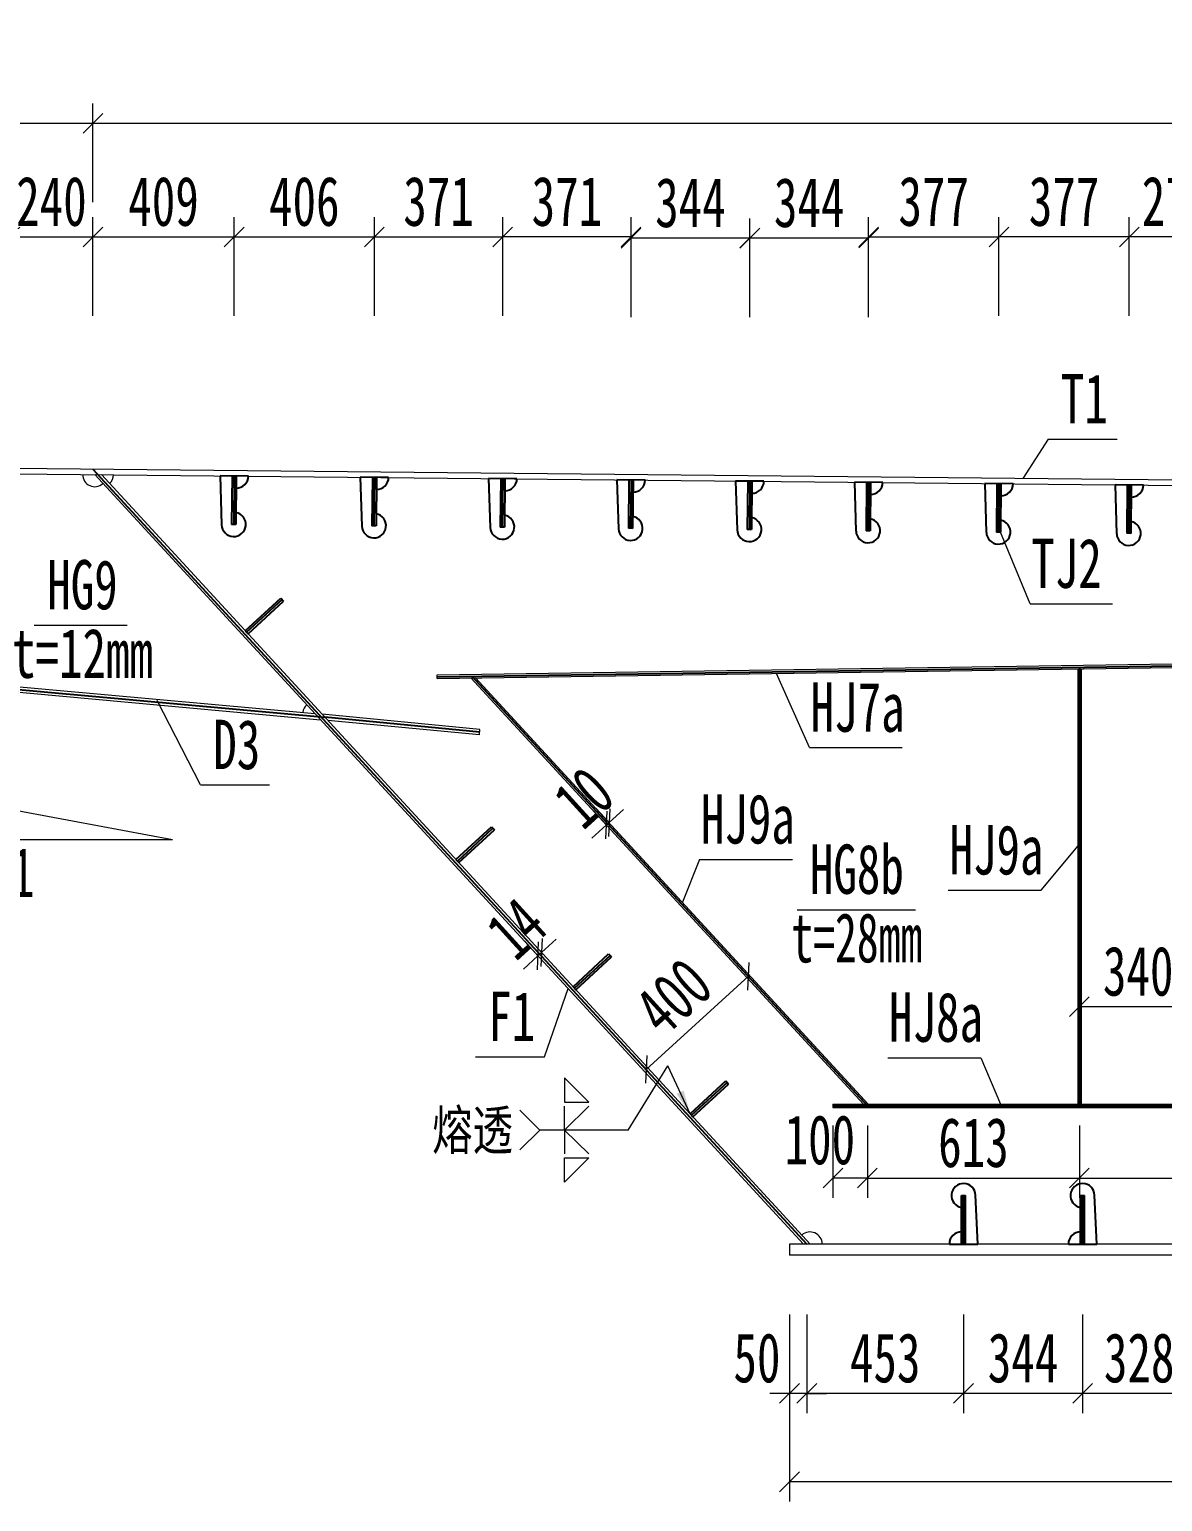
# Model space of a CAD drawing. Header units: millimetres. Extents: x 44597 to 300567, y -113054 to 73044.
# Drawn here: x 164766 to 168044, y -68275 to -64016 of the extents above; entities that cross this region are included whole.
import ezdxf
from ezdxf.enums import TextEntityAlignment as Align

# ---------------------------------------------------------------- set-up
doc = ezdxf.new("R2010")
doc.units = ezdxf.units.MM
doc.layers.get('Defpoints').update_dxf_attribs({"color": 8})
for name, color, linetype, lineweight in [('Dim', 4, 'Continuous', 15), ('文字', 7, 'Continuous', 15), ('细实线', 4, 'Continuous', 15), ('钢板粗线', 1, 'Continuous', 25), ('钢板细线', 6, 'Continuous', 15)]:
    doc.layers.add(name, color=color, linetype=linetype, lineweight=lineweight)
doc.layers.add('Text', color=4, linetype='Continuous')
doc.styles.add('111', font='', dxfattribs={"width": 0.7})
doc.styles.add('BM_Dim', font='', dxfattribs={"width": 0.85})
doc.styles.add('SMEDI', font='', dxfattribs={"width": 0.75})
doc.styles.get("Standard").update_dxf_attribs({"font": ''})
doc.styles.get('111').set_extended_font_data('仿宋_GB2312')
doc.styles.get('BM_Dim').set_extended_font_data('仿宋_GB2312')
doc.styles.get('SMEDI').set_extended_font_data('仿宋_GB2312')
doc.styles.get('Standard').set_extended_font_data('仿宋_GB2312')
doc.dimstyles.new('200', dxfattribs={"dimscale": 0, "dimtxt": 2.5, "dimasz": 1, "dimexe": 1, "dimexo": 1, "dimgap": 0.6, "dimtad": 1, "dimdec": 0, "dimdsep": 46, "dimtxsty": '111', "dimblk": 'OBLIQUE', "dimcen": 0, "dimclrd": 4, "dimclre": 4, "dimclrt": 4, "dimadec": 1, "dimazin": 2, "dimtfac": 1, "dimtdec": 0, "dimtix": 1, "dimtmove": 2, "dimatfit": 3, "dimfxl": 4, "dimfxlon": 1, "dimtolj": 1, "dimlwd": -1, "dimlwe": -1, "dimarcsym": 0})
doc.dimstyles.new('MSteel_1.0_1.0', dxfattribs={"dimtxt": 3, "dimasz": 1.2, "dimexe": 1, "dimexo": 1, "dimgap": 1, "dimtad": 3, "dimtoh": 1, "dimdec": 0, "dimzin": 0, "dimdsep": 46, "dimtxsty": 'Standard', "dimblk": 'ARCHTICK', "dimcen": 0.09, "dimclrd": 3, "dimclre": 3, "dimadec": 0, "dimazin": 0, "dimtfac": 1, "dimtdec": 4, "dimtofl": 0, "dimtmove": 0, "dimatfit": 3, "dimfxl": 1, "dimtolj": 1, "dimtzin": 0, "dimarcsym": 0})

# ---------------------------------------------------------------- blocks, each defined once
blk = doc.blocks.new('_Oblique')
at = {"color": 0, "linetype": 'ByBlock', "lineweight": -2}
blk.add_line((-0.5, -0.5), (0.5, 0.5), dxfattribs=at)
blk = doc.blocks.new('*D2554')
at = {"layer": 'Defpoints', "color": 0, "transparency": 16777216}
for p in [(164949.4, -64287.2), (161919.5, -65265.3), (164949.4, -65287.7)]:
    blk.add_point(p, dxfattribs=at)
at = {"layer": '细实线', "color": 4, "transparency": 16777216}
for p, q in [((161919.5, -64515.8), (161919.5, -64230.1)), ((164949.4, -64515.8), (164949.4, -64230.1)), ((161919.5, -64287.2), (164949.4, -64287.2))]:
    blk.add_line(p, q, dxfattribs=at)
at = {"layer": '细实线', "color": 4, "transparency": 16777216, "xscale": 57.14285714285715, "yscale": 57.14285714285715, "zscale": 57.14285714285715, "rotation": 180}
blk.add_blockref('_Oblique', (161919.5, -64287.2), dxfattribs=at)
at = {"layer": '细实线', "color": 4, "transparency": 16777216, "xscale": 57.14285714285715, "yscale": 57.14285714285715, "zscale": 57.14285714285715}
blk.add_blockref('_Oblique', (164949.4, -64287.2), dxfattribs=at)
at = {"layer": '细实线', "color": 4, "transparency": 16777216, "insert": (163434.5, -64185), "char_height": 142.86, "attachment_point": 5, "style": '111'}
blk.add_mtext('\\A1;3030', dxfattribs=at)
blk = doc.blocks.new('*D2555')
at = {"layer": 'Defpoints', "color": 0, "transparency": 16777216}
for p in [(173940.6, -64287.2), (164949.4, -65287.7), (173940.6, -65272.6)]:
    blk.add_point(p, dxfattribs=at)
at = {"layer": '细实线', "color": 4, "transparency": 16777216}
for p, q in [((164949.4, -64515.8), (164949.4, -64230.1)), ((173940.6, -64515.8), (173940.6, -64230.1)), ((164949.4, -64287.2), (173940.6, -64287.2))]:
    blk.add_line(p, q, dxfattribs=at)
at = {"layer": '细实线', "color": 4, "transparency": 16777216, "xscale": 57.14285714285715, "yscale": 57.14285714285715, "zscale": 57.14285714285715, "rotation": 180}
blk.add_blockref('_Oblique', (164949.4, -64287.2), dxfattribs=at)
at = {"layer": '细实线', "color": 4, "transparency": 16777216, "xscale": 57.14285714285715, "yscale": 57.14285714285715, "zscale": 57.14285714285715}
blk.add_blockref('_Oblique', (173940.6, -64287.2), dxfattribs=at)
at = {"layer": '细实线', "color": 4, "transparency": 16777216, "insert": (169445, -64185), "char_height": 142.86, "attachment_point": 5, "style": '111'}
blk.add_mtext('\\A1;8991', dxfattribs=at)
blk = doc.blocks.new('*D2556')
at = {"layer": 'Defpoints', "color": 0, "transparency": 16777216}
for p in [(173940.6, -63959.6), (161919.5, -64373), (173940.6, -65272.6)]:
    blk.add_point(p, dxfattribs=at)
at = {"layer": '细实线', "color": 4, "transparency": 16777216}
for p, q in [((161919.5, -64188.1), (161919.5, -63902.4)), ((173940.6, -64188.1), (173940.6, -63902.4)), ((161919.5, -63959.6), (173940.6, -63959.6))]:
    blk.add_line(p, q, dxfattribs=at)
at = {"layer": '细实线', "color": 4, "transparency": 16777216, "xscale": 57.14285714285715, "yscale": 57.14285714285715, "zscale": 57.14285714285715, "rotation": 180}
blk.add_blockref('_Oblique', (161919.5, -63959.6), dxfattribs=at)
at = {"layer": '细实线', "color": 4, "transparency": 16777216, "xscale": 57.14285714285715, "yscale": 57.14285714285715, "zscale": 57.14285714285715}
blk.add_blockref('_Oblique', (173940.6, -63959.6), dxfattribs=at)
at = {"layer": '细实线', "color": 4, "transparency": 16777216, "insert": (167930, -63857.3), "char_height": 142.86, "attachment_point": 5, "style": '111'}
blk.add_mtext('\\A1;12021', dxfattribs=at)
blk = doc.blocks.new('*D2559')
at = {"layer": 'Defpoints', "color": 0, "transparency": 16777216}
for p in [(166965, -67555.7), (173551.7, -67558.1), (166965, -68218.2)]:
    blk.add_point(p, dxfattribs=at)
at = {"layer": '细实线', "color": 4, "transparency": 16777216}
for p, q in [((166965, -67989.6), (166965, -68275.3)), ((173551.7, -67989.6), (173551.7, -68275.3)), ((173551.7, -68218.2), (166965, -68218.2))]:
    blk.add_line(p, q, dxfattribs=at)
at = {"layer": '细实线', "color": 4, "transparency": 16777216, "xscale": 57.14285714285715, "yscale": 57.14285714285715, "zscale": 57.14285714285715, "rotation": 180}
blk.add_blockref('_Oblique', (166965, -68218.2), dxfattribs=at)
at = {"layer": '细实线', "color": 4, "transparency": 16777216, "xscale": 57.14285714285715, "yscale": 57.14285714285715, "zscale": 57.14285714285715}
blk.add_blockref('_Oblique', (173551.7, -68218.2), dxfattribs=at)
at = {"layer": '细实线', "color": 4, "transparency": 16777216, "insert": (170258.4, -68116), "char_height": 142.86, "attachment_point": 5, "style": '111'}
blk.add_mtext('\\A1;6587', dxfattribs=at)
blk = doc.blocks.new('*D2560')
at = {"layer": 'Defpoints', "color": 0, "transparency": 16777216}
for p in [(166965, -67546.1), (167015, -67530.1), (166965, -67962.5)]:
    blk.add_point(p, dxfattribs=at)
at = {"layer": '细实线', "color": 4, "transparency": 16777216}
for p, q in [((166965, -67733.9), (166965, -68019.6)), ((167015, -67733.9), (167015, -68019.6)), ((166965, -67962.5), (166907.9, -67962.5)), ((167015, -67962.5), (166965, -67962.5)), ((167015, -67962.5), (167072.2, -67962.5))]:
    blk.add_line(p, q, dxfattribs=at)
at = {"layer": '细实线', "color": 4, "transparency": 16777216, "xscale": 57.14285714285715, "yscale": 57.14285714285715, "zscale": 57.14285714285715}
blk.add_blockref('_Oblique', (166965, -67962.5), dxfattribs=at)
at = {"layer": '细实线', "color": 4, "transparency": 16777216, "xscale": 57.14285714285715, "yscale": 57.14285714285715, "zscale": 57.14285714285715, "rotation": 180}
blk.add_blockref('_Oblique', (167015, -67962.5), dxfattribs=at)
at = {"layer": '细实线', "color": 4, "transparency": 16777216, "insert": (166870.7, -67860.2), "char_height": 142.86, "attachment_point": 5, "style": '111'}
blk.add_mtext('\\A1;50', dxfattribs=at)
blk = doc.blocks.new('*D2565')
at = {"layer": 'Defpoints', "color": 0, "transparency": 16777216}
for p in [(166135.3, -64615.9), (165764, -65207.4), (166135.3, -65176.1)]:
    blk.add_point(p, dxfattribs=at)
at = {"layer": '细实线', "color": 4, "transparency": 16777216}
for p, q in [((165764, -64844.5), (165764, -64558.8)), ((166135.3, -64844.5), (166135.3, -64558.8)), ((165764, -64615.9), (166135.3, -64615.9))]:
    blk.add_line(p, q, dxfattribs=at)
at = {"layer": '细实线', "color": 4, "transparency": 16777216, "xscale": 57.14285714285715, "yscale": 57.14285714285715, "zscale": 57.14285714285715, "rotation": 180}
blk.add_blockref('_Oblique', (165764, -64615.9), dxfattribs=at)
at = {"layer": '细实线', "color": 4, "transparency": 16777216, "xscale": 57.14285714285715, "yscale": 57.14285714285715, "zscale": 57.14285714285715}
blk.add_blockref('_Oblique', (166135.3, -64615.9), dxfattribs=at)
at = {"layer": '细实线', "color": 4, "transparency": 16777216, "insert": (165949.6, -64513.7), "char_height": 142.86, "attachment_point": 5, "style": '111'}
blk.add_mtext('\\A1;371', dxfattribs=at)
blk = doc.blocks.new('*D2570')
at = {"layer": 'Defpoints', "color": 0, "transparency": 16777216}
for p in [(164949.4, -64615.9), (164949.4, -65285.9), (164709.7, -65327.5)]:
    blk.add_point(p, dxfattribs=at)
at = {"layer": '细实线', "color": 4, "transparency": 16777216}
for p, q in [((164709.7, -64844.5), (164709.7, -64558.8)), ((164949.4, -64844.5), (164949.4, -64558.8)), ((164709.7, -64615.9), (164652.5, -64615.9)), ((164709.7, -64615.9), (164949.4, -64615.9)), ((164949.4, -64615.9), (165006.6, -64615.9))]:
    blk.add_line(p, q, dxfattribs=at)
at = {"layer": '细实线', "color": 4, "transparency": 16777216, "xscale": 57.14285714285715, "yscale": 57.14285714285715, "zscale": 57.14285714285715}
blk.add_blockref('_Oblique', (164709.7, -64615.9), dxfattribs=at)
at = {"layer": '细实线', "color": 4, "transparency": 16777216, "xscale": 57.14285714285715, "yscale": 57.14285714285715, "zscale": 57.14285714285715, "rotation": 180}
blk.add_blockref('_Oblique', (164949.4, -64615.9), dxfattribs=at)
at = {"layer": '细实线', "color": 4, "transparency": 16777216, "insert": (164829.5, -64513.7), "char_height": 142.86, "attachment_point": 5, "style": '111'}
blk.add_mtext('\\A1;240', dxfattribs=at)
blk = doc.blocks.new('12-140加劲 有过焊孔')
at = {"layer": 'Defpoints'}
blk.add_line((0, 0), (0, 140), dxfattribs=at)
at = {"layer": '钢板粗线', "color": 7}
for p, q in [((-6, 0), (-6, 140)), ((-6, 140), (6, 140)), ((6, 0), (6, 140)), ((41, 0), (35, 141.5)), ((-41, 0), (41, 0))]:
    blk.add_line(p, q, dxfattribs=at)
for centre, start, end in [((0, 140), 2.441, 260.1291), ((-6, 0), 90, 180)]:
    blk.add_arc(centre, 35, start, end, dxfattribs=at)
blk = doc.blocks.new('*D2578')
at = {"layer": 'Defpoints', "color": 0, "transparency": 16777216}
for p in [(167947.9, -64615.9), (168224.4, -65181.2), (167947.9, -65252.6)]:
    blk.add_point(p, dxfattribs=at)
at = {"layer": '细实线', "color": 4, "transparency": 16777216}
for p, q in [((167947.9, -64844.5), (167947.9, -64558.8)), ((168224.4, -64844.5), (168224.4, -64558.8)), ((168224.4, -64615.9), (167947.9, -64615.9))]:
    blk.add_line(p, q, dxfattribs=at)
at = {"layer": '细实线', "color": 4, "transparency": 16777216, "xscale": 57.14285714285715, "yscale": 57.14285714285715, "zscale": 57.14285714285715, "rotation": 180}
blk.add_blockref('_Oblique', (167947.9, -64615.9), dxfattribs=at)
at = {"layer": '细实线', "color": 4, "transparency": 16777216, "xscale": 57.14285714285715, "yscale": 57.14285714285715, "zscale": 57.14285714285715}
blk.add_blockref('_Oblique', (168224.4, -64615.9), dxfattribs=at)
at = {"layer": '细实线', "color": 4, "transparency": 16777216, "insert": (168086.1, -64513.7), "char_height": 142.86, "attachment_point": 5, "style": '111'}
blk.add_mtext('\\A1;276', dxfattribs=at)
blk = doc.blocks.new('*D2579')
at = {"layer": 'Defpoints', "color": 0, "transparency": 16777216}
for p in [(167570.8, -64615.9), (167570.8, -65206.7), (167947.9, -65214.3)]:
    blk.add_point(p, dxfattribs=at)
at = {"layer": '细实线', "color": 4, "transparency": 16777216}
for p, q in [((167570.8, -64844.5), (167570.8, -64558.8)), ((167947.9, -64844.5), (167947.9, -64558.8)), ((167947.9, -64615.9), (167570.8, -64615.9))]:
    blk.add_line(p, q, dxfattribs=at)
at = {"layer": '细实线', "color": 4, "transparency": 16777216, "xscale": 57.14285714285715, "yscale": 57.14285714285715, "zscale": 57.14285714285715, "rotation": 180}
blk.add_blockref('_Oblique', (167570.8, -64615.9), dxfattribs=at)
at = {"layer": '细实线', "color": 4, "transparency": 16777216, "xscale": 57.14285714285715, "yscale": 57.14285714285715, "zscale": 57.14285714285715}
blk.add_blockref('_Oblique', (167947.9, -64615.9), dxfattribs=at)
at = {"layer": '细实线', "color": 4, "transparency": 16777216, "insert": (167759.3, -64513.7), "char_height": 142.86, "attachment_point": 5, "style": '111'}
blk.add_mtext('\\A1;377', dxfattribs=at)
blk = doc.blocks.new('*D2580')
at = {"layer": 'Defpoints', "color": 0, "transparency": 16777216}
for p in [(166135.3, -64615.9), (166135.3, -65176.1), (166506.5, -65237.9)]:
    blk.add_point(p, dxfattribs=at)
at = {"layer": '细实线', "color": 4, "transparency": 16777216}
for p, q in [((166135.3, -64844.5), (166135.3, -64558.8)), ((166506.5, -64844.5), (166506.5, -64558.8)), ((166506.5, -64615.9), (166135.3, -64615.9))]:
    blk.add_line(p, q, dxfattribs=at)
at = {"layer": '细实线', "color": 4, "transparency": 16777216, "xscale": 57.14285714285715, "yscale": 57.14285714285715, "zscale": 57.14285714285715, "rotation": 180}
blk.add_blockref('_Oblique', (166135.3, -64615.9), dxfattribs=at)
at = {"layer": '细实线', "color": 4, "transparency": 16777216, "xscale": 57.14285714285715, "yscale": 57.14285714285715, "zscale": 57.14285714285715}
blk.add_blockref('_Oblique', (166506.5, -64615.9), dxfattribs=at)
at = {"layer": '细实线', "color": 4, "transparency": 16777216, "insert": (166320.9, -64513.7), "char_height": 142.86, "attachment_point": 5, "style": '111'}
blk.add_mtext('\\A1;371', dxfattribs=at)
blk = doc.blocks.new('*D2581')
at = {"layer": 'Defpoints', "color": 0, "transparency": 16777216}
for p in [(165764, -64615.9), (165358.2, -65251.9), (165764, -65259.7)]:
    blk.add_point(p, dxfattribs=at)
at = {"layer": '细实线', "color": 4, "transparency": 16777216}
for p, q in [((165358.2, -64844.5), (165358.2, -64558.8)), ((165764, -64844.5), (165764, -64558.8)), ((165358.2, -64615.9), (165764, -64615.9))]:
    blk.add_line(p, q, dxfattribs=at)
at = {"layer": '细实线', "color": 4, "transparency": 16777216, "xscale": 57.14285714285715, "yscale": 57.14285714285715, "zscale": 57.14285714285715, "rotation": 180}
blk.add_blockref('_Oblique', (165358.2, -64615.9), dxfattribs=at)
at = {"layer": '细实线', "color": 4, "transparency": 16777216, "xscale": 57.14285714285715, "yscale": 57.14285714285715, "zscale": 57.14285714285715}
blk.add_blockref('_Oblique', (165764, -64615.9), dxfattribs=at)
at = {"layer": '细实线', "color": 4, "transparency": 16777216, "insert": (165561.1, -64513.7), "char_height": 142.86, "attachment_point": 5, "style": '111'}
blk.add_mtext('\\A1;406', dxfattribs=at)
blk = doc.blocks.new('*D2582')
at = {"layer": 'Defpoints', "color": 0, "transparency": 16777216}
for p in [(165358.2, -64615.9), (165358.2, -65251.9), (164949.4, -65287.7)]:
    blk.add_point(p, dxfattribs=at)
at = {"layer": '细实线', "color": 4, "transparency": 16777216}
for p, q in [((164949.4, -64844.5), (164949.4, -64558.8)), ((165358.2, -64844.5), (165358.2, -64558.8)), ((164949.4, -64615.9), (165358.2, -64615.9))]:
    blk.add_line(p, q, dxfattribs=at)
at = {"layer": '细实线', "color": 4, "transparency": 16777216, "xscale": 57.14285714285715, "yscale": 57.14285714285715, "zscale": 57.14285714285715, "rotation": 180}
blk.add_blockref('_Oblique', (164949.4, -64615.9), dxfattribs=at)
at = {"layer": '细实线', "color": 4, "transparency": 16777216, "xscale": 57.14285714285715, "yscale": 57.14285714285715, "zscale": 57.14285714285715}
blk.add_blockref('_Oblique', (165358.2, -64615.9), dxfattribs=at)
at = {"layer": '细实线', "color": 4, "transparency": 16777216, "insert": (165153.8, -64513.7), "char_height": 142.86, "attachment_point": 5, "style": '111'}
blk.add_mtext('\\A1;409', dxfattribs=at)
blk = doc.blocks.new('14-160加劲 无过焊孔')
at = {"layer": 'Defpoints'}
blk.add_line((38609.4, 32076.7), (38609.4, 32216.7), dxfattribs=at)
at = {"layer": '钢板粗线', "color": 7}
for p, q in [((38603.4, 32076.7), (38603.4, 32216.7)), ((38603.4, 32216.7), (38615.4, 32216.7)), ((38615.4, 32076.7), (38615.4, 32216.7)), ((38603.4, 32076.7), (38615.4, 32076.7))]:
    blk.add_line(p, q, dxfattribs=at)
blk = doc.blocks.new('全融透2')
at = {"layer": 'Dim'}
blk.add_line((0, 0), (-4.479, 0), dxfattribs=at)
for points in [[(-3.227, 2.645), (-3.227, 1.414), (-1.995, 1.414)], [(-3.227, -2.645), (-3.227, -1.414), (-1.995, -1.414)]]:
    blk.add_lwpolyline(points, close=True, dxfattribs=at)
for points in [[(-5.479, 1), (-4.479, 0), (-5.479, -1)], [(-1.995, 1.206), (-3.227, 0), (-3.227, 1.206)], [(-1.995, -1.206), (-3.227, 0), (-3.227, -1.206)]]:
    blk.add_lwpolyline(points, dxfattribs=at)
at = {"layer": 'Text', "style": 'SMEDI', "width": 0.75}
blk.add_text('熔透', height=2, dxfattribs=at).set_placement((-9.923, 0), align=Align.MIDDLE_LEFT)
blk = doc.blocks.new('_ArchTick')
at = {"color": 0, "linetype": 'ByBlock', "const_width": 0.15}
blk.add_lwpolyline([(-0.5, -0.5), (0.5, 0.5)], dxfattribs=at)
blk = doc.blocks.new('*D861')
at = {"layer": 'Defpoints', "color": 0, "transparency": 16777216}
for p in [(-717.4, 875.6), (-717, 854.3), (-706.6, 863.7)]:
    blk.add_point(p, dxfattribs=at)
at = {"layer": '细实线', "color": 4, "transparency": 16777216}
for p, q in [((-727.8, 866.2), (-766.3, 908.5)), ((-717.4, 875.6), (-755.9, 917.9)), ((-717.4, 875.6), (-675.2, 914.1)), ((-727.8, 866.2), (-770, 827.7)), ((-727.8, 866.2), (-717.4, 875.6))]:
    blk.add_line(p, q, dxfattribs=at)
at = {"layer": '细实线', "color": 4, "transparency": 16777216, "xscale": 57.14285714285715, "yscale": 57.14285714285715, "zscale": 57.14285714285715}
for p, rotation in [((-727.8, 866.2), 42.30941180379739), ((-717.4, 875.6), 222.3094118037974)]:
    blk.add_blockref('_Oblique', p, dxfattribs=dict(at, rotation=rotation))
at = {"layer": '细实线', "color": 4, "transparency": 16777216, "insert": (-790.4, 945.4), "char_height": 142.86, "attachment_point": 5, "rotation": 42.3094, "style": '111'}
blk.add_mtext('\\A1;14', dxfattribs=at)
blk = doc.blocks.new('*D862')
at = {"layer": 'Defpoints', "color": 0, "transparency": 16777216}
for p in [(-522.2, 1251.3), (-511.6, 1224.8), (-504.3, 1231.5)]:
    blk.add_point(p, dxfattribs=at)
at = {"layer": '细实线', "color": 4, "transparency": 16777216}
for p, q in [((-529.6, 1244.5), (-568.1, 1286.8)), ((-522.2, 1251.3), (-560.7, 1293.5)), ((-522.2, 1251.3), (-480, 1289.7)), ((-529.6, 1244.5), (-571.9, 1206.1)), ((-529.6, 1244.5), (-522.2, 1251.3))]:
    blk.add_line(p, q, dxfattribs=at)
at = {"layer": '细实线', "color": 4, "transparency": 16777216, "xscale": 57.14285714285715, "yscale": 57.14285714285715, "zscale": 57.14285714285715}
for p, rotation in [((-529.6, 1244.5), 42.3190985113926), ((-522.2, 1251.3), 222.3190985113926)]:
    blk.add_blockref('_Oblique', p, dxfattribs=dict(at, rotation=rotation))
at = {"layer": '细实线', "color": 4, "transparency": 16777216, "insert": (-594.8, 1323.5), "char_height": 142.86, "attachment_point": 5, "rotation": 42.3191, "style": '111'}
blk.add_mtext('\\A1;10', dxfattribs=at)
blk = doc.blocks.new('*D863')
at = {"layer": 'Defpoints', "color": 0, "transparency": 16777216}
for p in [(-119.1, 806.6), (-78.2, 761.6), (-373.9, 492.4)]:
    blk.add_point(p, dxfattribs=at)
at = {"layer": '细实线', "color": 4, "transparency": 16777216}
for p, q in [((-116.7, 803.9), (-157.5, 848.8)), ((-414.7, 537.3), (-119.1, 806.6)), ((-412.3, 534.7), (-453.2, 579.6))]:
    blk.add_line(p, q, dxfattribs=at)
at = {"layer": '细实线', "color": 4, "transparency": 16777216, "xscale": 57.14285714285715, "yscale": 57.14285714285715, "zscale": 57.14285714285715}
for p, rotation in [((-119.1, 806.6), 42.31909851127197), ((-414.7, 537.3), 222.319098511272)]:
    blk.add_blockref('_Oblique', p, dxfattribs=dict(at, rotation=rotation))
at = {"layer": '细实线', "color": 4, "transparency": 16777216, "insert": (-335.7, 747.5), "char_height": 142.86, "attachment_point": 5, "rotation": 42.3191, "style": '111'}
blk.add_mtext('\\A1;400', dxfattribs=at)
blk = doc.blocks.new('*D2584')
at = {"layer": 'Defpoints', "color": 0, "transparency": 16777216}
for p in [(167812.8, -67562.1), (168140.7, -67562.1), (167812.8, -67962.5)]:
    blk.add_point(p, dxfattribs=at)
at = {"layer": '细实线', "color": 4, "transparency": 16777216}
for p, q in [((167812.8, -67733.9), (167812.8, -68019.6)), ((168140.7, -67733.9), (168140.7, -68019.6)), ((168140.7, -67962.5), (167812.8, -67962.5))]:
    blk.add_line(p, q, dxfattribs=at)
at = {"layer": '细实线', "color": 4, "transparency": 16777216, "xscale": 57.14285714285715, "yscale": 57.14285714285715, "zscale": 57.14285714285715, "rotation": 180}
blk.add_blockref('_Oblique', (167812.8, -67962.5), dxfattribs=at)
at = {"layer": '细实线', "color": 4, "transparency": 16777216, "xscale": 57.14285714285715, "yscale": 57.14285714285715, "zscale": 57.14285714285715}
blk.add_blockref('_Oblique', (168140.7, -67962.5), dxfattribs=at)
at = {"layer": '细实线', "color": 4, "transparency": 16777216, "insert": (167976.7, -67860.2), "char_height": 142.86, "attachment_point": 5, "style": '111'}
blk.add_mtext('\\A1;328', dxfattribs=at)
blk = doc.blocks.new('*D2585')
at = {"layer": 'Defpoints', "color": 0, "transparency": 16777216}
for p in [(167015, -67530.1), (167468.4, -67562.1), (167015, -67962.5)]:
    blk.add_point(p, dxfattribs=at)
at = {"layer": '细实线', "color": 4, "transparency": 16777216}
for p, q in [((167015, -67733.9), (167015, -68019.6)), ((167468.4, -67733.9), (167468.4, -68019.6)), ((167468.4, -67962.5), (167015, -67962.5))]:
    blk.add_line(p, q, dxfattribs=at)
at = {"layer": '细实线', "color": 4, "transparency": 16777216, "xscale": 57.14285714285715, "yscale": 57.14285714285715, "zscale": 57.14285714285715, "rotation": 180}
blk.add_blockref('_Oblique', (167015, -67962.5), dxfattribs=at)
at = {"layer": '细实线', "color": 4, "transparency": 16777216, "xscale": 57.14285714285715, "yscale": 57.14285714285715, "zscale": 57.14285714285715}
blk.add_blockref('_Oblique', (167468.4, -67962.5), dxfattribs=at)
at = {"layer": '细实线', "color": 4, "transparency": 16777216, "insert": (167241.7, -67860.2), "char_height": 142.86, "attachment_point": 5, "style": '111'}
blk.add_mtext('\\A1;453', dxfattribs=at)
blk = doc.blocks.new('*D2587')
at = {"layer": 'Defpoints', "color": 0, "transparency": 16777216}
for p in [(166506.5, -64619.5), (166850.1, -65207.6), (166506.5, -65219.8)]:
    blk.add_point(p, dxfattribs=at)
at = {"layer": '细实线', "color": 4, "transparency": 16777216}
for p, q in [((166506.5, -64848.1), (166506.5, -64562.4)), ((166850.1, -64848.1), (166850.1, -64562.4)), ((166850.1, -64619.5), (166506.5, -64619.5))]:
    blk.add_line(p, q, dxfattribs=at)
at = {"layer": '细实线', "color": 4, "transparency": 16777216, "xscale": 57.14285714285715, "yscale": 57.14285714285715, "zscale": 57.14285714285715, "rotation": 180}
blk.add_blockref('_Oblique', (166506.5, -64619.5), dxfattribs=at)
at = {"layer": '细实线', "color": 4, "transparency": 16777216, "xscale": 57.14285714285715, "yscale": 57.14285714285715, "zscale": 57.14285714285715}
blk.add_blockref('_Oblique', (166850.1, -64619.5), dxfattribs=at)
at = {"layer": '细实线', "color": 4, "transparency": 16777216, "insert": (166678.3, -64517.3), "char_height": 142.86, "attachment_point": 5, "style": '111'}
blk.add_mtext('\\A1;344', dxfattribs=at)
blk = doc.blocks.new('*D2588')
at = {"layer": 'Defpoints', "color": 0, "transparency": 16777216}
for p in [(166850.1, -64619.4), (166850.1, -65207.6), (167193.7, -65192.4)]:
    blk.add_point(p, dxfattribs=at)
at = {"layer": '细实线', "color": 4, "transparency": 16777216}
for p, q in [((166850.1, -64848), (166850.1, -64562.3)), ((167193.7, -64848), (167193.7, -64562.3)), ((167193.7, -64619.4), (166850.1, -64619.4))]:
    blk.add_line(p, q, dxfattribs=at)
at = {"layer": '细实线', "color": 4, "transparency": 16777216, "xscale": 57.14285714285715, "yscale": 57.14285714285715, "zscale": 57.14285714285715, "rotation": 180}
blk.add_blockref('_Oblique', (166850.1, -64619.4), dxfattribs=at)
at = {"layer": '细实线', "color": 4, "transparency": 16777216, "xscale": 57.14285714285715, "yscale": 57.14285714285715, "zscale": 57.14285714285715}
blk.add_blockref('_Oblique', (167193.7, -64619.4), dxfattribs=at)
at = {"layer": '细实线', "color": 4, "transparency": 16777216, "insert": (167021.9, -64517.2), "char_height": 142.86, "attachment_point": 5, "style": '111'}
blk.add_mtext('\\A1;344', dxfattribs=at)
blk = doc.blocks.new('*D2589')
at = {"layer": 'Defpoints', "color": 0, "transparency": 16777216}
for p in [(167570.8, -64615.9), (167193.7, -65192.4), (167570.8, -65184.3)]:
    blk.add_point(p, dxfattribs=at)
at = {"layer": '细实线', "color": 4, "transparency": 16777216}
for p, q in [((167193.7, -64844.5), (167193.7, -64558.8)), ((167570.8, -64844.5), (167570.8, -64558.8)), ((167193.7, -64615.9), (167570.8, -64615.9))]:
    blk.add_line(p, q, dxfattribs=at)
at = {"layer": '细实线', "color": 4, "transparency": 16777216, "xscale": 57.14285714285715, "yscale": 57.14285714285715, "zscale": 57.14285714285715, "rotation": 180}
blk.add_blockref('_Oblique', (167193.7, -64615.9), dxfattribs=at)
at = {"layer": '细实线', "color": 4, "transparency": 16777216, "xscale": 57.14285714285715, "yscale": 57.14285714285715, "zscale": 57.14285714285715}
blk.add_blockref('_Oblique', (167570.8, -64615.9), dxfattribs=at)
at = {"layer": '细实线', "color": 4, "transparency": 16777216, "insert": (167382.2, -64513.7), "char_height": 142.86, "attachment_point": 5, "style": '111'}
blk.add_mtext('\\A1;377', dxfattribs=at)
blk = doc.blocks.new('*D2590')
at = {"layer": 'Defpoints', "color": 0, "transparency": 16777216}
for p in [(167090.4, -67130.1), (167190.4, -67130.1), (167090.4, -67339.4)]:
    blk.add_point(p, dxfattribs=at)
at = {"layer": '细实线', "color": 4, "transparency": 16777216}
for p, q in [((167090.4, -67187.3), (167090.4, -67396.6)), ((167190.4, -67187.3), (167190.4, -67396.6)), ((167190.4, -67339.4), (167090.4, -67339.4))]:
    blk.add_line(p, q, dxfattribs=at)
at = {"layer": '细实线', "color": 4, "transparency": 16777216, "xscale": 57.14285714285715, "yscale": 57.14285714285715, "zscale": 57.14285714285715, "rotation": 180}
blk.add_blockref('_Oblique', (167090.4, -67339.4), dxfattribs=at)
at = {"layer": '细实线', "color": 4, "transparency": 16777216, "xscale": 57.14285714285715, "yscale": 57.14285714285715, "zscale": 57.14285714285715}
blk.add_blockref('_Oblique', (167190.4, -67339.4), dxfattribs=at)
at = {"layer": '细实线', "color": 4, "transparency": 16777216, "insert": (167052.7, -67229.2), "char_height": 142.86, "attachment_point": 5, "style": '111'}
blk.add_mtext('\\A1;100', dxfattribs=at)
blk = doc.blocks.new('*D2591')
at = {"layer": 'Defpoints', "color": 0, "transparency": 16777216}
for p in [(167190.4, -67130.1), (167803.7, -67130.1), (167803.7, -67339.4)]:
    blk.add_point(p, dxfattribs=at)
at = {"layer": '细实线', "color": 4, "transparency": 16777216}
for p, q in [((167190.4, -67187.3), (167190.4, -67396.6)), ((167803.7, -67187.3), (167803.7, -67396.6)), ((167190.4, -67339.4), (167803.7, -67339.4))]:
    blk.add_line(p, q, dxfattribs=at)
at = {"layer": '细实线', "color": 4, "transparency": 16777216, "xscale": 57.14285714285715, "yscale": 57.14285714285715, "zscale": 57.14285714285715, "rotation": 180}
blk.add_blockref('_Oblique', (167190.4, -67339.4), dxfattribs=at)
at = {"layer": '细实线', "color": 4, "transparency": 16777216, "xscale": 57.14285714285715, "yscale": 57.14285714285715, "zscale": 57.14285714285715}
blk.add_blockref('_Oblique', (167803.7, -67339.4), dxfattribs=at)
at = {"layer": '细实线', "color": 4, "transparency": 16777216, "insert": (167497.1, -67237.2), "char_height": 142.86, "attachment_point": 5, "style": '111'}
blk.add_mtext('\\A1;613', dxfattribs=at)
blk = doc.blocks.new('*D2592')
at = {"layer": 'Defpoints', "color": 0, "transparency": 16777216}
for p in [(167803.7, -67130.1), (169303.7, -67130.1), (169303.7, -67339.4)]:
    blk.add_point(p, dxfattribs=at)
at = {"layer": '细实线', "color": 4, "transparency": 16777216}
for p, q in [((167803.7, -67187.3), (167803.7, -67396.6)), ((169303.7, -67187.3), (169303.7, -67396.6)), ((167803.7, -67339.4), (169303.7, -67339.4))]:
    blk.add_line(p, q, dxfattribs=at)
at = {"layer": '细实线', "color": 4, "transparency": 16777216, "xscale": 57.14285714285715, "yscale": 57.14285714285715, "zscale": 57.14285714285715, "rotation": 180}
blk.add_blockref('_Oblique', (167803.7, -67339.4), dxfattribs=at)
at = {"layer": '细实线', "color": 4, "transparency": 16777216, "xscale": 57.14285714285715, "yscale": 57.14285714285715, "zscale": 57.14285714285715}
blk.add_blockref('_Oblique', (169303.7, -67339.4), dxfattribs=at)
at = {"layer": '细实线', "color": 4, "transparency": 16777216, "insert": (168553.7, -67237.2), "char_height": 142.86, "attachment_point": 5, "style": '111'}
blk.add_mtext('\\A1;1500', dxfattribs=at)
blk = doc.blocks.new('*D2598')
at = {"layer": 'Defpoints', "color": 0, "transparency": 16777216}
for p in [(167803.7, -66668.2), (168143.7, -66674.5), (167803.7, -66843.5)]:
    blk.add_point(p, dxfattribs=at)
at = {"layer": '细实线', "color": 4, "transparency": 16777216}
for p, q in [((167803.7, -66725.4), (167803.7, -66900.6)), ((168143.7, -66731.7), (168143.7, -66900.6)), ((168143.7, -66843.5), (167803.7, -66843.5))]:
    blk.add_line(p, q, dxfattribs=at)
at = {"layer": '细实线', "color": 4, "transparency": 16777216, "xscale": 57.14285714285715, "yscale": 57.14285714285715, "zscale": 57.14285714285715, "rotation": 180}
blk.add_blockref('_Oblique', (167803.7, -66843.5), dxfattribs=at)
at = {"layer": '细实线', "color": 4, "transparency": 16777216, "xscale": 57.14285714285715, "yscale": 57.14285714285715, "zscale": 57.14285714285715}
blk.add_blockref('_Oblique', (168143.7, -66843.5), dxfattribs=at)
at = {"layer": '细实线', "color": 4, "transparency": 16777216, "insert": (167973.7, -66741.2), "char_height": 142.86, "attachment_point": 5, "style": '111'}
blk.add_mtext('\\A1;340', dxfattribs=at)
blk = doc.blocks.new('*D2650')
at = {"layer": 'Defpoints', "color": 0, "transparency": 16777216}
for p in [(167468.4, -67562.1), (167812.8, -67562.1), (167468.4, -67962.5)]:
    blk.add_point(p, dxfattribs=at)
at = {"layer": '细实线', "color": 4, "transparency": 16777216}
for p, q in [((167468.4, -67733.9), (167468.4, -68019.6)), ((167812.8, -67733.9), (167812.8, -68019.6)), ((167812.8, -67962.5), (167468.4, -67962.5))]:
    blk.add_line(p, q, dxfattribs=at)
at = {"layer": '细实线', "color": 4, "transparency": 16777216, "xscale": 57.14285714285715, "yscale": 57.14285714285715, "zscale": 57.14285714285715, "rotation": 180}
blk.add_blockref('_Oblique', (167468.4, -67962.5), dxfattribs=at)
at = {"layer": '细实线', "color": 4, "transparency": 16777216, "xscale": 57.14285714285715, "yscale": 57.14285714285715, "zscale": 57.14285714285715}
blk.add_blockref('_Oblique', (167812.8, -67962.5), dxfattribs=at)
at = {"layer": '细实线', "color": 4, "transparency": 16777216, "insert": (167640.6, -67860.2), "char_height": 142.86, "attachment_point": 5, "style": '111'}
blk.add_mtext('\\A1;344', dxfattribs=at)
blk = doc.blocks.new('ccc')
at = {"layer": '细实线'}
for p, q in [((-2425.2, 2379.7), (-2278.4, 2328.4)), ((-2278.4, 2328.4), (-2733.1, 2332.9)), ((-2185.3, 1822.6), (-1916.5, 1822.6)), ((-2640.7, 1362.6), (-2640.7, 1202.6)), ((-2640.7, 1362.6), (-1785.1, 1202.6)), ((-2640.7, 1202.6), (-1785.1, 1202.6)), ((-260.2, 1144.9), (-309.8, 1020.9)), ((-260.2, 1144.9), (8.5, 1144.9)), ((-709.2, 573.5), (-640.9, 771.7)), ((-908.8, 573.5), (-709.2, 573.5))]:
    blk.add_line(p, q, dxfattribs=at)
at = {"layer": '细实线', "color": 8}
blk.add_line((-467, 361.8), (-352.2, 547.5), dxfattribs=at)
at = {"layer": '钢板细线'}
blk.add_line((0, 32), (0, 0), dxfattribs=at)
blk.add_arc((59.5, 32), 35, 0, 132.5863, dxfattribs=at)
at = {"layer": '细实线', "color": 8, "xscale": 57.1428571428572, "yscale": 57.1428571428572, "zscale": 57.1428571428572}
blk.add_blockref('全融透2', (-467, 361.8), dxfattribs=at)
at = {"layer": '钢板细线', "rotation": 312.6489191297478}
for p in [(-51321.9, 8467.8), (-50712.1, 7805.8), (-50373.4, 7438), (-50034.6, 7070.3)]:
    blk.add_blockref('14-160加劲 无过焊孔', p, dxfattribs=at)
at = {"layer": '文字', "style": 'BM_Dim', "width": 0.7}
blk.add_text('-1%', height=142.86, rotation=359.4263, dxfattribs=at).set_placement((-2551.1, 2327.6), align=Align.BOTTOM_CENTER)
for s, height, p in [('HG9', 142.86, (-2045.8, 1825.6)), ('t=12mm', 142.86, (-2045.8, 1627.2)), ('1', 142.9, (-2715.7, 1178.5)), ('HJ9a', 142.86, (-120.7, 1147.9)), ('11', 142.86, (-2252, 993.3)), ('F1', 142.86, (-803.9, 576.6))]:
    blk.add_text(s, height=height, dxfattribs=at).set_placement(p, align=Align.BOTTOM_CENTER)
at = {"layer": '细实线'}
for p1, p2, distance, picture, middle in [((-511.6, 1224.8), (-504.3, 1231.5), 26.7, '*D862', (-594.8, 1323.5)), ((-717, 854.3), (-706.6, 863.7), 16.1, '*D861', (-790.4, 945.4)), ((-373.9, 492.4), (-78.2, 761.6), 60.7, '*D863', (-335.7, 747.5))]:
    dim = blk.add_aligned_dim(p1=p1, p2=p2, distance=distance, dimstyle='200', override={"dimscale": 57.142857, "dimblk": 'Oblique'}, dxfattribs=at)
    dim.commit()
    dim.dimension.update_dxf_attribs({"geometry": picture, "text_midpoint": middle})
at = {"layer": 'Dim', "color": 8}
blk.add_leader([(-287.7, 408.9), (-352.2, 547.5)], dimstyle='MSteel_1.0_1.0', override={"dimscale": 57.142857, "dimclrd": 8}, dxfattribs=at)

msp = doc.modelspace()

# ---------------------------------------------------------------- linework, layer by layer
at = {"layer": 'Defpoints'}
for p, q in [((164949.4, -65287.7), (167015, -67530.1)), ((161969.6, -65673.4), (165620.6, -66006)), ((166045.5, -65887.1), (167190.4, -67130.1)), ((166068.6, -66048.9), (165620.6, -66006)), ((167090.4, -67130.1), (169403.7, -67130.1))]:
    msp.add_line(p, q, dxfattribs=at)
at = {"layer": 'Defpoints', "color": 8}
for p, q in [((165945.5, -65888.6), (169403.7, -65836.7)), ((167803.7, -65860.7), (167803.7, -67130.1))]:
    msp.add_line(p, q, dxfattribs=at)
at = {"layer": '细实线'}
for p, q in [((167713, -65201.4), (167640.3, -65314.6)), ((167713, -65201.4), (167912.6, -65201.4)), ((167661.4, -65677.6), (167575.4, -65470)), ((167661.4, -65677.6), (167899.3, -65677.6)), ((167022.4, -66093.7), (166927.7, -65878.9)), ((165260.7, -66201.9), (165135.3, -65957)), ((167022.4, -66093.7), (167291.1, -66093.7)), ((165260.7, -66201.9), (165460.2, -66201.9)), ((167692.9, -66506.7), (167799.8, -66378.2)), ((167424.2, -66506.7), (167692.9, -66506.7)), ((166986.7, -66562.8), (167329.5, -66562.8)), ((167249.4, -66990.9), (167518.1, -66990.9)), ((167518.1, -66990.9), (167575.8, -67125.1))]:
    msp.add_line(p, q, dxfattribs=at)
at = {"layer": '钢板细线'}
for p, q in [((164954.7, -65303.7), (167005.5, -67530.1)), ((164973.9, -65303.9), (167024.6, -67530.1)), ((161981.6, -65666.5), (165591.8, -65995.3)), ((161981.6, -65682.6), (165607.9, -66012.9)), ((165945.4, -65883.6), (169403.6, -65831.7)), ((165945.5, -65893.6), (169403.8, -65841.7)), ((165945.5, -65893.6), (165945.4, -65883.6)), ((166043.3, -65892.1), (167179, -67125.1)), ((166056.7, -65891.9), (167192.6, -67125.1)), ((167798.7, -65865.8), (167798.7, -67125.1)), ((167808.7, -65865.7), (167808.7, -67125.1)), ((167090.4, -67125.1), (169403.7, -67125.1)), ((167090.4, -67125.1), (167090.4, -67135.1)), ((167090.4, -67135.1), (169403.7, -67135.1)), ((173551.7, -67530.1), (166965, -67530.1)), ((173551.7, -67562.1), (166965, -67562.1))]:
    msp.add_line(p, q, dxfattribs=at)
at = {"layer": '钢板细线', "color": 7}
for p, q in [((166069.4, -66040.9), (165612.5, -65997.2)), ((166067.8, -66056.9), (165628.8, -66014.8)), ((166067.8, -66056.9), (166069.4, -66040.9))]:
    msp.add_line(p, q, dxfattribs=at)
at = {"layer": '钢板细线'}
for points in [[(161919.5, -65257.3), (169740.6, -65335.6), (170485.9, -65324.5)], [(161919.5, -65273.3), (169740.6, -65351.6), (170483.8, -65340.5)]]:
    msp.add_lwpolyline(points, dxfattribs=at)
for centre, start, end in [((164954.7, -65303.7), 179.4263, 312.3094), ((164973.9, -65303.9), 312.3094, 359.4263), ((165591.8, -65995.3), 132.6489, 174.8359)]:
    msp.add_arc(centre, 35, start, end, dxfattribs=at)

# ---------------------------------------------------------------- block references
at = {"layer": '细实线'}
msp.add_blockref('ccc', (166965, -67562.1), dxfattribs=at)
at = {"layer": '细实线', "rotation": 179.4262908401}
for p in [(165358.2, -65307.8), (165764, -65311.8), (166135.3, -65315.5), (166506.5, -65319.2), (166850.1, -65322.7), (167193.7, -65326.1), (167570.8, -65329.9), (167947.9, -65333.7)]:
    msp.add_blockref('12-140加劲 有过焊孔', p, dxfattribs=at)
at = {"layer": '钢板细线', "rotation": 359.9999999999936}
for p in [(167468.4, -67530.1), (167812.8, -67530.1)]:
    msp.add_blockref('12-140加劲 有过焊孔', p, dxfattribs=at)

# ---------------------------------------------------------------- texts
at = {"layer": '文字', "style": 'BM_Dim'}
for s, width, p in [('T1', 0.7, (167818, -65198.3)), ('TJ2', 0.7, (167766.3, -65674.5)), ('HJ7a', 0.7, (167161.9, -66090.7)), ('D3', 0.7, (165365.6, -66198.9)), ('HJ9a', 0.7, (167563.7, -66503.7)), ('HG8b', 0.7, (167159.7, -66559.7)), ('t=28mm', 0.65, (167159.7, -66758.1)), ('HJ8a', 0.7, (167388.9, -66987.8))]:
    msp.add_text(s, height=142.86, dxfattribs=dict(at, width=width)).set_placement(p, align=Align.BOTTOM_CENTER)

# ---------------------------------------------------------------- dimensions: what is measured, and where the dimension line sits
at = {"layer": '细实线'}
for base, p1, p2, override, picture, middle in [((173940.6, -63959.6), (161919.5, -64373), (173940.6, -65272.6), {"dimscale": 57.142857, "dimtxsty": '111', "dimblk": 'Oblique'}, '*D2556', (167930, -63857.3)), ((164949.4, -64287.2), (161919.5, -65265.3), (164949.4, -65287.7), {"dimscale": 57.142857, "dimtxsty": '111', "dimblk": 'Oblique'}, '*D2554', (163434.5, -64185)), ((173940.6, -64287.2), (164949.4, -65287.7), (173940.6, -65272.6), {"dimscale": 57.142857, "dimtxsty": '111', "dimblk": 'Oblique'}, '*D2555', (169445, -64185)), ((164949.4, -64615.9), (164709.7, -65327.5), (164949.4, -65285.9), {"dimscale": 57.142857, "dimblk": 'Oblique'}, '*D2570', (164829.5, -64513.7)), ((165358.2, -64615.9), (164949.4, -65287.7), (165358.2, -65251.9), {"dimscale": 57.142857, "dimblk": 'Oblique'}, '*D2582', (165153.8, -64513.7)), ((165764, -64615.9), (165358.2, -65251.9), (165764, -65259.7), {"dimscale": 57.142857, "dimblk": 'Oblique'}, '*D2581', (165561.1, -64513.7)), ((166135.3, -64615.9), (165764, -65207.4), (166135.3, -65176.1), {"dimscale": 57.142857, "dimblk": 'Oblique'}, '*D2565', (165949.6, -64513.7)), ((166135.3, -64615.9), (166506.5, -65237.9), (166135.3, -65176.1), {"dimscale": 57.142857, "dimblk": 'Oblique'}, '*D2580', (166320.9, -64513.7)), ((166506.5, -64619.5), (166850.1, -65207.6), (166506.5, -65219.8), {"dimscale": 57.142857, "dimblk": 'Oblique'}, '*D2587', (166678.3, -64517.3)), ((166850.1, -64619.4), (167193.7, -65192.4), (166850.1, -65207.6), {"dimscale": 57.142857, "dimblk": 'Oblique'}, '*D2588', (167021.9, -64517.2)), ((167570.8, -64615.9), (167193.7, -65192.4), (167570.8, -65184.3), {"dimscale": 57.142857, "dimblk": 'Oblique'}, '*D2589', (167382.2, -64513.7)), ((167570.8, -64615.9), (167947.9, -65214.3), (167570.8, -65206.7), {"dimscale": 57.142857, "dimblk": 'Oblique'}, '*D2579', (167759.3, -64513.7)), ((167947.8724, -64615.9348), (168224.3594, -65181.2022), (167947.8724, -65252.5789), {"dimscale": 57.142857, "dimblk": 'Oblique'}, '*D2578', (168086.1159, -64513.6954)), ((167803.7, -66843.5), (168143.7, -66674.5), (167803.7, -66668.2), {"dimscale": 57.142857, "dimblk": 'Oblique'}, '*D2598', (167973.7, -66741.2)), ((167803.7, -67339.4), (167190.4, -67130.1), (167803.7, -67130.1), {"dimscale": 57.142857, "dimblk": 'Oblique'}, '*D2591', (167497.1, -67237.2)), ((169303.7, -67339.4), (167803.7, -67130.1), (169303.7, -67130.1), {"dimscale": 57.142857, "dimblk": 'Oblique'}, '*D2592', (168553.7, -67237.2)), ((166965, -68218.2), (173551.7, -67558.1), (166965, -67555.7), {"dimscale": 57.142857, "dimtxsty": '111', "dimblk": 'Oblique'}, '*D2559', (170258.4, -68116)), ((167015, -67962.5), (167468.4, -67562.1), (167015, -67530.1), {"dimscale": 57.142857, "dimblk": 'Oblique'}, '*D2585', (167241.7, -67860.2)), ((167468.4, -67962.5), (167812.8, -67562.1), (167468.4, -67562.1), {"dimscale": 57.142857, "dimblk": 'Oblique'}, '*D2650', (167640.6, -67860.2)), ((167812.8, -67962.5), (168140.7, -67562.1), (167812.8, -67562.1), {"dimscale": 57.142857, "dimblk": 'Oblique'}, '*D2584', (167976.7, -67860.2))]:
    dim = msp.add_linear_dim(base=base, p1=p1, p2=p2, dimstyle='200', override=override, dxfattribs=at)
    dim.commit()
    dim.dimension.update_dxf_attribs({"geometry": picture, "text_midpoint": middle})
for base, p1, p2, picture, middle in [((167090.4, -67339.4), (167190.4, -67130.1), (167090.4, -67130.1), '*D2590', (167052.7, -67229.2)), ((166965, -67962.5), (167015, -67530.1), (166965, -67546.1), '*D2560', (166870.7, -67860.2))]:
    dim = msp.add_linear_dim(base=base, p1=p1, p2=p2, dimstyle='200', override={"dimscale": 57.142857, "dimblk": 'Oblique'}, dxfattribs=at)
    dim.commit()
    dim.dimension.update_dxf_attribs({"geometry": picture, "text_midpoint": middle, "dimtype": 160})

doc.saveas('drawing.dxf')
